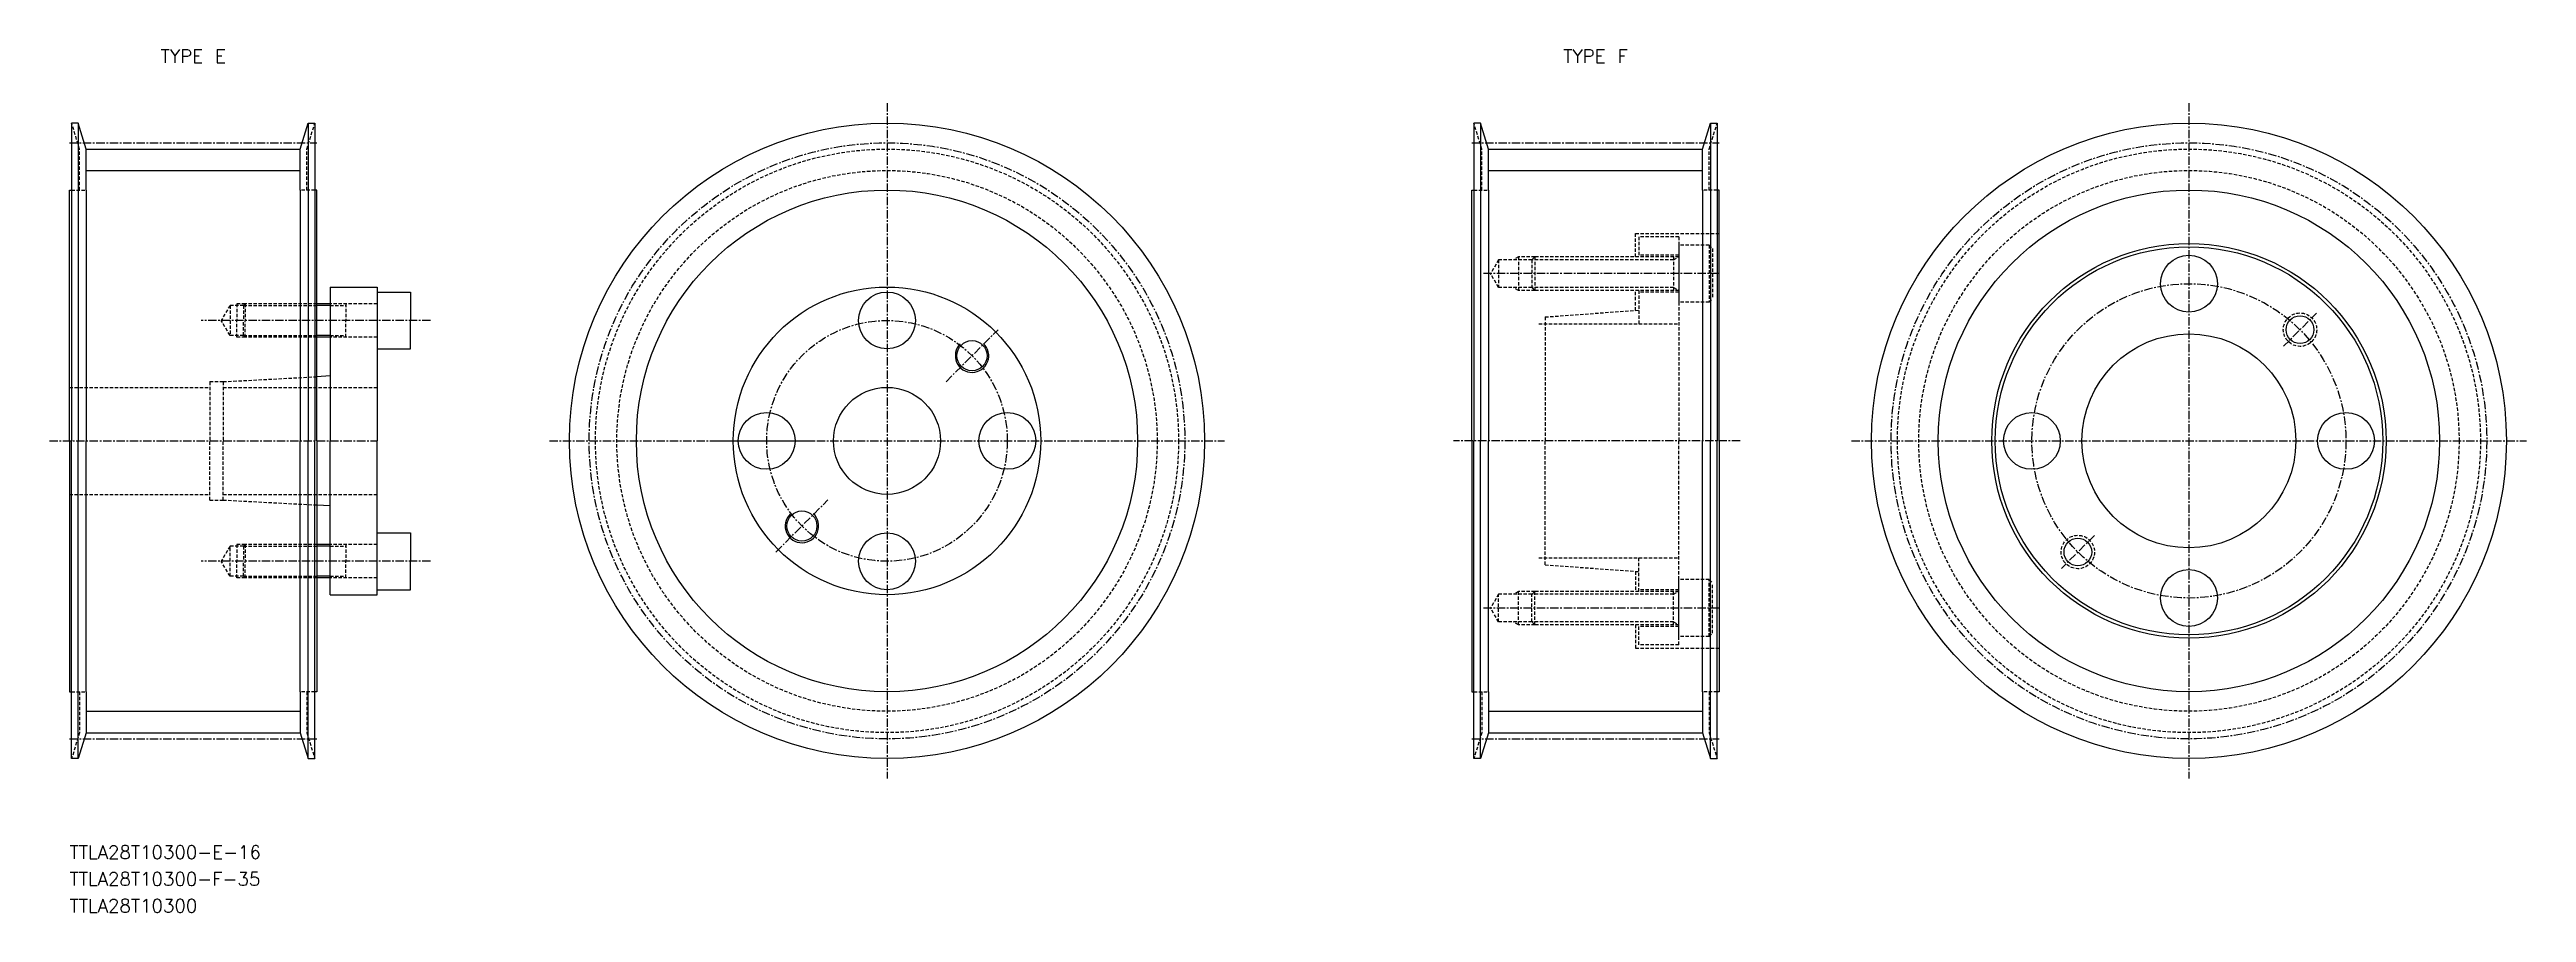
# Model space of a CAD drawing. Extents: x 4645 to 5015, y 30452 to 30581.
import ezdxf
from ezdxf.enums import TextEntityAlignment as Align

# ---------------------------------------------------------------- set-up
doc = ezdxf.new("R2010")
doc.units = 0
doc.linetypes.add('CENTER', pattern=[2, 1.25, -0.25, 0.25, -0.25])
doc.linetypes.add('DASHED', pattern=[0.75, 0.5, -0.25])
doc.layers.get('0').update_dxf_attribs({"linetype": 'CONTINUOUS'})
doc.layers.add('CENTER', color=1, linetype='CENTER')
doc.styles.add('MISUMI', font='txt.shx')

msp = doc.modelspace()

# ---------------------------------------------------------------- linework, layer by layer
at = {"color": 7, "linetype": 'CONTINUOUS'}
for p, q in [((4647.91, 30569.81), (4647.91, 30522.31)), ((4648.91, 30569.81), (4647.91, 30569.81)), ((4648.91, 30569.81), (4648.91, 30522.31)), ((4650.11, 30565.93), (4648.91, 30569.81)), ((4682.11, 30565.93), (4683.31, 30569.81)), ((4683.31, 30569.81), (4683.31, 30522.31)), ((4683.31, 30569.81), (4684.31, 30569.81)), ((4684.31, 30569.81), (4684.31, 30522.31)), ((4857.71, 30569.81), (4857.71, 30522.31)), ((4858.71, 30569.81), (4857.71, 30569.81)), ((4858.71, 30569.81), (4858.71, 30522.31)), ((4859.91, 30565.93), (4858.71, 30569.81)), ((4891.91, 30565.93), (4893.11, 30569.81)), ((4893.11, 30569.81), (4893.11, 30522.31)), ((4893.11, 30569.81), (4894.11, 30569.81)), ((4894.11, 30569.81), (4894.11, 30522.31)), ((4650.11, 30565.93), (4682.11, 30565.93)), ((4650.11, 30559.81), (4650.11, 30565.93)), ((4682.11, 30559.81), (4682.11, 30565.93)), ((4859.91, 30565.93), (4891.91, 30565.93)), ((4859.91, 30559.81), (4859.91, 30565.93)), ((4891.91, 30559.81), (4891.91, 30565.93)), ((4647.61, 30522.31), (4647.61, 30559.81)), ((4647.61, 30559.81), (4647.91, 30559.81)), ((4650.11, 30559.81), (4650.11, 30522.31)), ((4682.11, 30559.81), (4682.11, 30522.31)), ((4684.61, 30559.81), (4684.31, 30559.81)), ((4684.61, 30522.31), (4684.61, 30559.81)), ((4857.41, 30522.31), (4857.41, 30559.81)), ((4857.41, 30559.81), (4857.71, 30559.81)), ((4859.91, 30559.81), (4859.91, 30522.31)), ((4891.91, 30559.81), (4891.91, 30522.31)), ((4894.41, 30559.81), (4894.11, 30559.81)), ((4894.41, 30522.31), (4894.41, 30559.81)), ((4686.61, 30545.31), (4693.61, 30545.31)), ((4686.61, 30545.31), (4686.61, 30542.81)), ((4693.61, 30545.31), (4693.61, 30544.56)), ((4693.61, 30544.56), (4698.61, 30544.56)), ((4693.61, 30544.56), (4693.61, 30536.06)), ((4698.61, 30544.56), (4698.61, 30540.31)), ((4686.61, 30542.81), (4684.61, 30542.81)), ((4686.61, 30542.81), (4686.61, 30537.81)), ((4686.61, 30537.81), (4684.61, 30537.81)), ((4686.61, 30537.81), (4686.61, 30532.01)), ((4698.61, 30536.06), (4698.61, 30540.31)), ((4693.61, 30536.06), (4698.61, 30536.06)), ((4693.61, 30536.06), (4693.61, 30522.31)), ((4686.61, 30532.01), (4684.61, 30531.9)), ((4686.61, 30532.01), (4686.61, 30522.31)), ((4647.61, 30522.31), (4647.61, 30484.81)), ((4647.91, 30474.81), (4647.91, 30522.31)), ((4648.91, 30474.81), (4648.91, 30522.31)), ((4650.11, 30484.81), (4650.11, 30522.31)), ((4682.11, 30484.81), (4682.11, 30522.31)), ((4683.31, 30474.81), (4683.31, 30522.31)), ((4684.31, 30474.81), (4684.31, 30522.31)), ((4684.61, 30522.31), (4684.61, 30484.81)), ((4686.61, 30512.61), (4686.61, 30522.31)), ((4693.61, 30508.56), (4693.61, 30522.31)), ((4857.41, 30522.31), (4857.41, 30484.81)), ((4857.71, 30474.81), (4857.71, 30522.31)), ((4858.71, 30474.81), (4858.71, 30522.31)), ((4859.91, 30484.81), (4859.91, 30522.31)), ((4891.91, 30484.81), (4891.91, 30522.31)), ((4893.11, 30474.81), (4893.11, 30522.31)), ((4894.11, 30474.81), (4894.11, 30522.31)), ((4894.41, 30522.31), (4894.41, 30484.81)), ((4686.61, 30512.61), (4684.61, 30512.72)), ((4686.61, 30506.81), (4686.61, 30512.61)), ((4693.61, 30508.56), (4698.61, 30508.56)), ((4693.61, 30500.06), (4693.61, 30508.56)), ((4698.61, 30508.56), (4698.61, 30504.31)), ((4686.61, 30506.81), (4684.61, 30506.81)), ((4686.61, 30501.81), (4686.61, 30506.81)), ((4698.61, 30500.06), (4698.61, 30504.31)), ((4686.61, 30501.81), (4684.61, 30501.81)), ((4686.61, 30499.31), (4686.61, 30501.81)), ((4693.61, 30500.06), (4698.61, 30500.06)), ((4693.61, 30499.31), (4693.61, 30500.06)), ((4686.61, 30499.31), (4693.61, 30499.31)), ((4647.61, 30484.81), (4647.91, 30484.81)), ((4650.11, 30484.81), (4650.11, 30478.68)), ((4682.11, 30484.81), (4682.11, 30478.68)), ((4684.61, 30484.81), (4684.31, 30484.81)), ((4857.41, 30484.81), (4857.71, 30484.81)), ((4859.91, 30484.81), (4859.91, 30478.68)), ((4891.91, 30484.81), (4891.91, 30478.68)), ((4894.41, 30484.81), (4894.11, 30484.81)), ((4650.11, 30478.68), (4648.91, 30474.81)), ((4650.11, 30478.68), (4682.11, 30478.68)), ((4682.11, 30478.68), (4683.31, 30474.81)), ((4859.91, 30478.68), (4858.71, 30474.81)), ((4859.91, 30478.68), (4891.91, 30478.68)), ((4891.91, 30478.68), (4893.11, 30474.81)), ((4648.91, 30474.81), (4647.91, 30474.81)), ((4683.31, 30474.81), (4684.31, 30474.81)), ((4858.71, 30474.81), (4857.71, 30474.81)), ((4893.11, 30474.81), (4894.11, 30474.81))]:
    msp.add_line(p, q, dxfattribs=at)
at = {"color": 3, "linetype": 'DASHED'}
for p, q in [((4649.11, 30565.93), (4647.91, 30569.81)), ((4683.11, 30565.93), (4684.31, 30569.81)), ((4858.91, 30565.93), (4857.71, 30569.81)), ((4892.91, 30565.93), (4894.11, 30569.81)), ((4649.11, 30559.81), (4649.11, 30565.93)), ((4683.11, 30559.81), (4683.11, 30565.93)), ((4858.91, 30559.81), (4858.91, 30565.93)), ((4892.91, 30559.81), (4892.91, 30565.93)), ((4647.91, 30559.81), (4650.11, 30559.81)), ((4684.31, 30559.81), (4682.11, 30559.81)), ((4857.71, 30559.81), (4859.91, 30559.81)), ((4894.11, 30559.81), (4891.91, 30559.81)), ((4881.9, 30553.31), (4894.4, 30553.31)), ((4881.9, 30549.81), (4881.9, 30553.31)), ((4888.4, 30552.81), (4882.4, 30552.81)), ((4882.4, 30552.81), (4882.4, 30549.81)), ((4888.4, 30552.81), (4888.4, 30522.31)), ((4892.9, 30551.56), (4888.4, 30551.56)), ((4888.4, 30551.56), (4888.4, 30543.06)), ((4892.9, 30551.56), (4892.9, 30543.06)), ((4892.9, 30551.56), (4893.4, 30551.06)), ((4861.4, 30549.38), (4860.21, 30547.31)), ((4866.4, 30549.38), (4861.4, 30549.38)), ((4861.4, 30549.38), (4861.4, 30545.24)), ((4864.4, 30549.81), (4863.65, 30549.38)), ((4866.83, 30549.81), (4864.4, 30549.81)), ((4864.4, 30549.81), (4864.4, 30544.81)), ((4866.83, 30549.81), (4866.4, 30549.37)), ((4866.4, 30549.38), (4866.4, 30545.24)), ((4887.6, 30549.37), (4866.4, 30549.37)), ((4888.4, 30549.81), (4866.83, 30549.81)), ((4866.83, 30549.81), (4866.83, 30544.81)), ((4888.4, 30550.06), (4882.4, 30550.06)), ((4887.6, 30549.81), (4887.6, 30544.81)), ((4887.6, 30549.37), (4888.35, 30549.81)), ((4893.4, 30551.06), (4893.4, 30543.56)), ((4861.4, 30545.24), (4860.21, 30547.31)), ((4866.4, 30545.24), (4861.4, 30545.24)), ((4864.4, 30544.81), (4863.65, 30545.24)), ((4866.83, 30544.81), (4864.4, 30544.81)), ((4887.6, 30545.24), (4866.4, 30545.24)), ((4866.83, 30544.81), (4866.4, 30545.24)), ((4888.4, 30544.81), (4866.83, 30544.81)), ((4881.9, 30541.82), (4881.9, 30544.81)), ((4882.4, 30544.81), (4882.4, 30539.81)), ((4888.4, 30544.56), (4882.4, 30544.56)), ((4887.6, 30545.24), (4888.35, 30544.81)), ((4671.61, 30542.56), (4670.31, 30540.31)), ((4673.61, 30542.56), (4671.61, 30542.56)), ((4671.61, 30542.56), (4671.61, 30538.06)), ((4672.61, 30542.81), (4672.61, 30540.31)), ((4673.86, 30542.81), (4672.61, 30542.81)), ((4673.86, 30542.81), (4673.61, 30542.56)), ((4673.61, 30542.56), (4684.61, 30542.56)), ((4673.61, 30542.56), (4673.61, 30540.31)), ((4684.61, 30542.81), (4673.86, 30542.81)), ((4673.86, 30542.81), (4673.86, 30540.31)), ((4693.61, 30542.81), (4686.61, 30542.81)), ((4686.61, 30542.56), (4688.94, 30542.56)), ((4688.94, 30542.81), (4688.94, 30540.31)), ((4868.4, 30540.83), (4882.4, 30541.86)), ((4868.4, 30540.83), (4868.4, 30522.31)), ((4892.9, 30543.06), (4888.4, 30543.06)), ((4892.9, 30543.06), (4893.4, 30543.56)), ((4671.61, 30538.06), (4670.31, 30540.31)), ((4673.61, 30538.06), (4671.61, 30538.06)), ((4672.61, 30537.81), (4672.61, 30540.31)), ((4673.86, 30537.81), (4672.61, 30537.81)), ((4673.61, 30538.06), (4673.61, 30540.31)), ((4673.61, 30538.06), (4684.61, 30538.06)), ((4673.86, 30537.81), (4673.61, 30538.06)), ((4673.86, 30537.81), (4673.86, 30540.31)), ((4684.61, 30537.81), (4673.86, 30537.81)), ((4686.61, 30538.06), (4688.94, 30538.06)), ((4693.61, 30537.81), (4686.61, 30537.81)), ((4688.94, 30537.81), (4688.94, 30540.31)), ((4867.41, 30539.81), (4888.4, 30539.81)), ((4647.61, 30530.31), (4668.61, 30530.31)), ((4668.61, 30531.16), (4668.61, 30522.31)), ((4668.61, 30531.16), (4670.61, 30531.16)), ((4670.61, 30531.16), (4684.61, 30531.9)), ((4670.61, 30531.16), (4670.61, 30522.31)), ((4670.61, 30530.31), (4693.61, 30530.31)), ((4668.61, 30513.46), (4668.61, 30522.31)), ((4670.61, 30513.46), (4670.61, 30522.31)), ((4868.4, 30503.78), (4868.4, 30522.31)), ((4888.4, 30491.81), (4888.4, 30522.31)), ((4647.61, 30514.31), (4668.61, 30514.31)), ((4668.61, 30513.46), (4670.61, 30513.46)), ((4670.61, 30514.31), (4693.61, 30514.31)), ((4670.61, 30513.46), (4684.61, 30512.72)), ((4671.61, 30506.56), (4670.31, 30504.31)), ((4671.61, 30502.06), (4670.31, 30504.31)), ((4671.61, 30502.06), (4671.61, 30506.56)), ((4673.61, 30506.56), (4671.61, 30506.56)), ((4673.86, 30506.81), (4672.61, 30506.81)), ((4672.61, 30506.81), (4672.61, 30504.31)), ((4672.61, 30501.81), (4672.61, 30504.31)), ((4673.86, 30506.81), (4673.61, 30506.56)), ((4673.61, 30506.56), (4684.61, 30506.56)), ((4673.61, 30506.56), (4673.61, 30504.31)), ((4673.61, 30502.06), (4673.61, 30504.31)), ((4684.61, 30506.81), (4673.86, 30506.81)), ((4673.86, 30506.81), (4673.86, 30504.31)), ((4673.86, 30501.81), (4673.86, 30504.31)), ((4693.61, 30506.81), (4686.61, 30506.81)), ((4686.61, 30506.56), (4688.94, 30506.56)), ((4688.94, 30506.81), (4688.94, 30504.31)), ((4688.94, 30501.81), (4688.94, 30504.31)), ((4867.41, 30504.81), (4888.4, 30504.81)), ((4868.4, 30503.78), (4882.4, 30502.76)), ((4882.4, 30499.81), (4882.4, 30504.81)), ((4673.61, 30502.06), (4671.61, 30502.06)), ((4673.86, 30501.81), (4672.61, 30501.81)), ((4673.61, 30502.06), (4684.61, 30502.06)), ((4673.86, 30501.81), (4673.61, 30502.06)), ((4684.61, 30501.81), (4673.86, 30501.81)), ((4686.61, 30502.06), (4688.94, 30502.06)), ((4693.61, 30501.81), (4686.61, 30501.81)), ((4864.4, 30499.81), (4863.65, 30499.38)), ((4866.83, 30499.81), (4864.4, 30499.81)), ((4864.4, 30494.81), (4864.4, 30499.81)), ((4866.83, 30499.81), (4866.4, 30499.38)), ((4888.4, 30499.81), (4866.83, 30499.81)), ((4866.83, 30494.81), (4866.83, 30499.81)), ((4881.9, 30502.79), (4881.9, 30499.81)), ((4888.4, 30500.06), (4882.4, 30500.06)), ((4887.6, 30494.81), (4887.6, 30499.81)), ((4887.6, 30499.38), (4888.35, 30499.81)), ((4892.9, 30501.56), (4888.4, 30501.56)), ((4888.4, 30493.06), (4888.4, 30501.56)), ((4892.9, 30493.06), (4892.9, 30501.56)), ((4892.9, 30501.56), (4893.4, 30501.06)), ((4893.4, 30493.56), (4893.4, 30501.06)), ((4861.4, 30499.38), (4860.21, 30497.31)), ((4861.4, 30495.24), (4860.21, 30497.31)), ((4861.4, 30495.24), (4861.4, 30499.38)), ((4866.4, 30499.38), (4861.4, 30499.38)), ((4887.6, 30499.38), (4866.4, 30499.38)), ((4866.4, 30495.24), (4866.4, 30499.38)), ((4866.4, 30495.24), (4861.4, 30495.24)), ((4864.4, 30494.81), (4863.65, 30495.24)), ((4866.83, 30494.81), (4864.4, 30494.81)), ((4887.6, 30495.24), (4866.4, 30495.24)), ((4866.83, 30494.81), (4866.4, 30495.24)), ((4888.4, 30494.81), (4866.83, 30494.81)), ((4881.9, 30494.81), (4881.9, 30491.31)), ((4882.4, 30491.81), (4882.4, 30494.81)), ((4888.4, 30494.56), (4882.4, 30494.56)), ((4887.6, 30495.24), (4888.35, 30494.81)), ((4892.9, 30493.06), (4888.4, 30493.06)), ((4892.9, 30493.06), (4893.4, 30493.56)), ((4881.9, 30491.31), (4894.4, 30491.31)), ((4888.4, 30491.81), (4882.4, 30491.81)), ((4647.91, 30484.81), (4650.11, 30484.81)), ((4649.11, 30484.81), (4649.11, 30478.68)), ((4684.31, 30484.81), (4682.11, 30484.81)), ((4683.11, 30484.81), (4683.11, 30478.68)), ((4857.71, 30484.81), (4859.91, 30484.81)), ((4858.91, 30484.81), (4858.91, 30478.68)), ((4894.11, 30484.81), (4891.91, 30484.81)), ((4892.91, 30484.81), (4892.91, 30478.68)), ((4649.11, 30478.68), (4647.91, 30474.81)), ((4683.11, 30478.68), (4684.31, 30474.81)), ((4858.91, 30478.68), (4857.71, 30474.81)), ((4892.91, 30478.68), (4894.11, 30474.81))]:
    msp.add_line(p, q, dxfattribs=at)
at = {"color": 3, "linetype": 'CONTINUOUS'}
for p, q in [((4650.11, 30562.73), (4682.11, 30562.73)), ((4859.91, 30562.73), (4891.91, 30562.73)), ((4650.11, 30481.88), (4682.11, 30481.88)), ((4859.91, 30481.88), (4891.91, 30481.88))]:
    msp.add_line(p, q, dxfattribs=at)
at = {"color": 3}
for p, q in [((4686.61, 30542.56), (4684.61, 30542.56)), ((4686.61, 30538.06), (4684.61, 30538.06)), ((4686.61, 30506.56), (4684.61, 30506.56)), ((4686.61, 30502.06), (4684.61, 30502.06))]:
    msp.add_line(p, q, dxfattribs=at)
at = {"color": 7, "linetype": 'CONTINUOUS'}
for centre, radius in [((4769.91, 30522.31), 47.5), ((4964.7, 30522.31), 47.5), ((4769.91, 30522.31), 37.5), ((4964.7, 30522.31), 37.5), ((4964.7, 30522.31), 29.5), ((4964.7, 30522.31), 29), ((4964.7, 30545.81), 4.25), ((4769.91, 30522.31), 23), ((4769.91, 30540.31), 4.25), ((4981.32, 30538.93), 2.07), ((4782.63, 30535.04), 2.25), ((4964.7, 30522.31), 16), ((4769.91, 30522.31), 8), ((4751.91, 30522.31), 4.25), ((4787.91, 30522.31), 4.25), ((4941.2, 30522.31), 4.25), ((4988.2, 30522.31), 4.25), ((4757.18, 30509.58), 2.25), ((4769.91, 30504.31), 4.25), ((4948.08, 30505.69), 2.07), ((4964.7, 30498.81), 4.25)]:
    msp.add_circle(centre, radius, dxfattribs=at)
at = {"color": 3, "linetype": 'DASHED'}
for centre, radius in [((4769.91, 30522.31), 43.62), ((4769.91, 30522.31), 40.42), ((4964.7, 30522.31), 43.62), ((4964.7, 30522.31), 40.42), ((4981.32, 30538.93), 2.5), ((4948.08, 30505.69), 2.5)]:
    msp.add_circle(centre, radius, dxfattribs=at)
at = {"color": 3, "linetype": 'CONTINUOUS'}
for centre in [(4782.63, 30535.04), (4757.18, 30509.58)]:
    msp.add_arc(centre, 2.5, 135, 47, dxfattribs=at)
at = {"layer": 'CENTER', "color": 1, "linetype": 'CENTER'}
for p, q in [((4769.91, 30572.81), (4769.91, 30471.81)), ((4964.7, 30572.81), (4964.7, 30471.81)), ((4647.61, 30566.87), (4684.61, 30566.87)), ((4857.41, 30566.87), (4894.41, 30566.87)), ((4894.4, 30547.31), (4859.06, 30547.31)), ((4978.84, 30536.45), (4983.79, 30541.4)), ((4701.61, 30540.31), (4667.31, 30540.31)), ((4778.74, 30531.15), (4786.52, 30538.93)), ((4644.61, 30522.31), (4693.61, 30522.31)), ((4719.41, 30522.31), (4820.41, 30522.31)), ((4744.66, 30522.31), (4759.16, 30522.31)), ((4897.58, 30522.31), (4854.68, 30522.31)), ((4914.2, 30522.31), (5015.2, 30522.31)), ((4753.29, 30505.69), (4761.07, 30513.47)), ((4950.56, 30508.17), (4945.61, 30503.22)), ((4701.61, 30504.31), (4667.31, 30504.31)), ((4894.4, 30497.31), (4859.06, 30497.31)), ((4647.61, 30477.74), (4684.61, 30477.74)), ((4857.41, 30477.74), (4894.41, 30477.74))]:
    msp.add_line(p, q, dxfattribs=at)
for centre, radius in [((4769.91, 30522.31), 44.56), ((4964.7, 30522.31), 44.56), ((4964.7, 30522.31), 23.5), ((4769.91, 30522.31), 18)]:
    msp.add_circle(centre, radius, dxfattribs=at)

# ---------------------------------------------------------------- texts
at = {"color": 7, "linetype": 'CONTINUOUS', "style": 'MISUMI'}
for s, p in [('TYPE E', (4666.11, 30579.81)), ('TYPE F', (4875.91, 30579.81))]:
    msp.add_text(s, height=2, dxfattribs=at).set_placement(p, align=Align.MIDDLE_CENTER)
for s, p in [('TTLA28T10300-E-16', (4647.61, 30459.81)), ('TTLA28T10300-F-35', (4647.61, 30455.81)), ('TTLA28T10300', (4647.61, 30451.81))]:
    msp.add_text(s, height=2, dxfattribs=at).set_placement(p)

doc.saveas('drawing.dxf')
